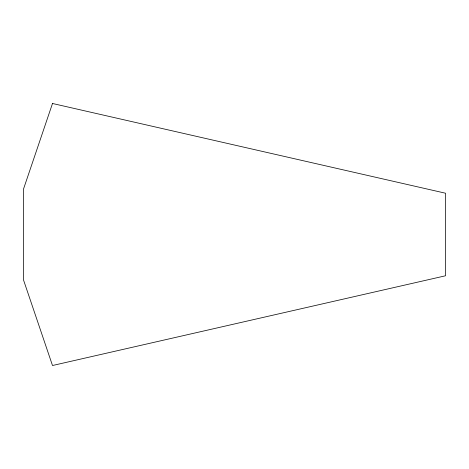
<?xml version="1.0" encoding="UTF-8"?>
<svg xmlns="http://www.w3.org/2000/svg" width="469" height="469" viewBox="0 0 469 469"><rect width="100%" height="100%" fill="white"/><g stroke="black" fill="none" stroke-linecap="round" stroke-linejoin="round"><path stroke-width="0.7" d="M52.499 103.485L23.45 189.23L23.45 279.77L52.499 365.515L445.55 275.772L445.55 193.228L52.499 103.485"/></g></svg>
